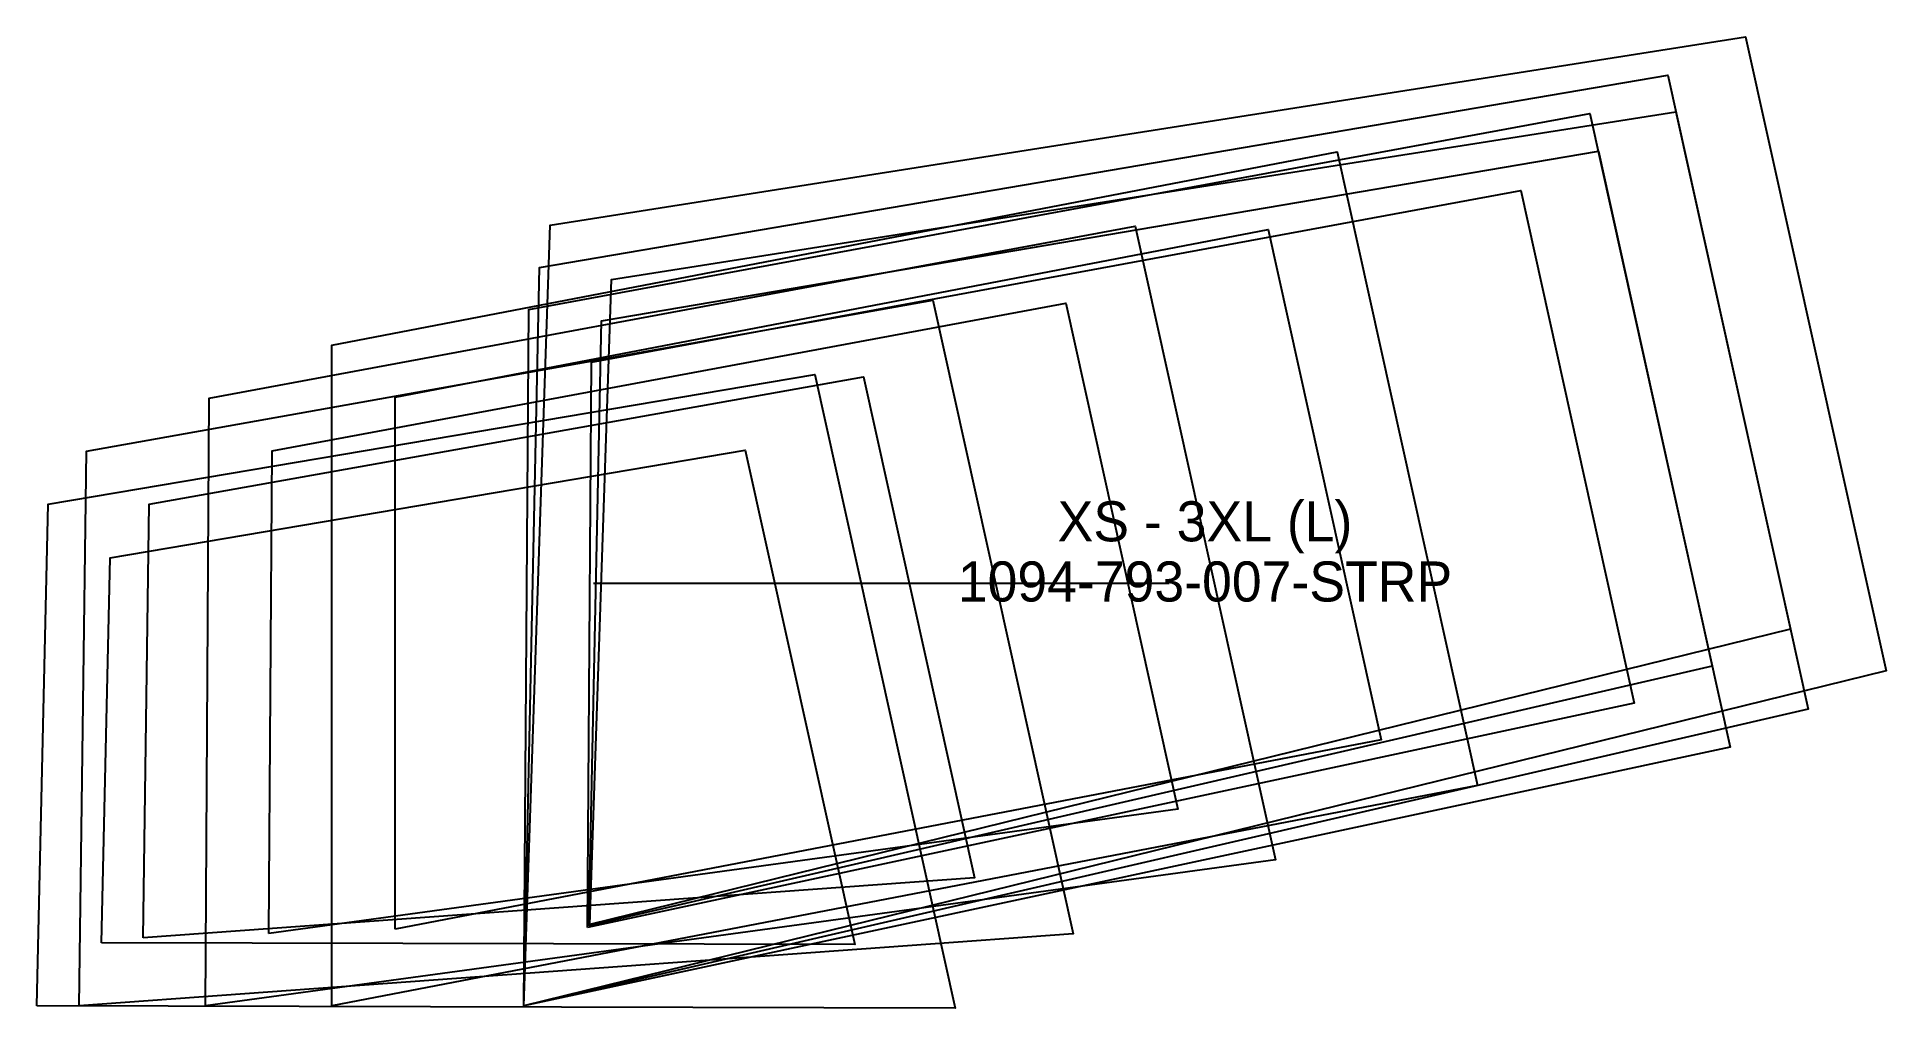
# Model space of a CAD drawing. Header units: inches. Extents: x 0 to 11, y 0 to 5.8.
import ezdxf
from ezdxf.enums import TextEntityAlignment as Align

# ---------------------------------------------------------------- set-up
doc = ezdxf.new("R2010")
doc.units = ezdxf.units.IN

msp = doc.modelspace()

# ---------------------------------------------------------------- linework, layer by layer
at = {"layer": 'T001L001'}
for points in [[(2.89, 0.013), (3.045, 4.645), (10.141, 5.762), (10.974, 2.001), (2.89, 0.013)], [(2.89, 0.013), (2.982, 4.395), (9.679, 5.535), (10.512, 1.774), (2.89, 0.013)], [(2.89, 0.013), (2.919, 4.145), (9.217, 5.308), (10.05, 1.547), (2.89, 0.013)], [(2.89, 0.013), (2.919, 4.145), (9.217, 5.308), (10.05, 1.547), (2.89, 0.013)], [(3.281, 0.495), (3.41, 4.323), (9.727, 5.318), (10.407, 2.248), (3.281, 0.495)], [(1.75, 0.013), (1.75, 3.934), (7.717, 5.08), (8.55, 1.32), (1.75, 0.013)], [(1.75, 0.013), (1.75, 3.934), (7.717, 5.08), (8.55, 1.32), (1.75, 0.013)], [(3.275, 0.487), (3.351, 4.077), (9.267, 5.084), (9.943, 2.028), (3.275, 0.487)], [(3.268, 0.478), (3.292, 3.832), (8.806, 4.851), (9.48, 1.808), (3.268, 0.478)], [(3.268, 0.478), (3.292, 3.832), (8.806, 4.851), (9.48, 1.808), (3.268, 0.478)], [(1, 0.013), (1.022, 3.619), (6.517, 4.64), (7.35, 0.88), (1, 0.013)], [(1, 0.013), (1.022, 3.619), (6.517, 4.64), (7.35, 0.88), (1, 0.013)], [(1, 0.013), (1.022, 3.619), (6.517, 4.64), (7.35, 0.88), (1, 0.013)], [(2.125, 0.467), (2.125, 3.624), (7.307, 4.62), (7.977, 1.591), (2.125, 0.467)], [(2.125, 0.467), (2.125, 3.624), (7.307, 4.62), (7.977, 1.591), (2.125, 0.467)], [(0.25, 0.013), (0.294, 3.305), (5.317, 4.2), (6.15, 0.44), (0.25, 0.013)], [(0.25, 0.013), (0.294, 3.305), (5.317, 4.2), (6.15, 0.44), (0.25, 0.013)], [(0.25, 0.013), (0.294, 3.305), (5.317, 4.2), (6.15, 0.44), (0.25, 0.013)], [(1.377, 0.443), (1.395, 3.307), (6.106, 4.183), (6.771, 1.179), (1.377, 0.443)], [(1.377, 0.443), (1.395, 3.307), (6.106, 4.183), (6.771, 1.179), (1.377, 0.443)], [(1.377, 0.443), (1.395, 3.307), (6.106, 4.183), (6.771, 1.179), (1.377, 0.443)], [(0, 0.013), (0.066, 2.99), (4.617, 3.76), (5.45, 0), (0, 0.013)], [(0, 0.013), (0.066, 2.99), (4.617, 3.76), (5.45, 0), (0, 0.013)], [(0, 0.013), (0.066, 2.99), (4.617, 3.76), (5.45, 0), (0, 0.013)], [(0.63, 0.416), (0.665, 2.99), (4.905, 3.746), (5.564, 0.773), (0.63, 0.416)], [(0.63, 0.416), (0.665, 2.99), (4.905, 3.746), (5.564, 0.773), (0.63, 0.416)], [(0.63, 0.416), (0.665, 2.99), (4.905, 3.746), (5.564, 0.773), (0.63, 0.416)], [(0.383, 0.387), (0.434, 2.672), (4.204, 3.31), (4.854, 0.376), (0.383, 0.387)], [(0.383, 0.387), (0.434, 2.672), (4.204, 3.31), (4.854, 0.376), (0.383, 0.387)], [(0.383, 0.387), (0.434, 2.672), (4.204, 3.31), (4.854, 0.376), (0.383, 0.387)], [(6.719, 2.52), (3.303, 2.52)]]:
    msp.add_lwpolyline(points, dxfattribs=at)

# ---------------------------------------------------------------- texts
at = {"layer": 'ABC'}
for s, p in [('XS - 3XL (L)', (6.932, 2.888)), ('1094-793-007-STRP', (6.932, 2.531))]:
    msp.add_text(s, height=0.2378, dxfattribs=at).set_placement(p, align=Align.MIDDLE_CENTER)

doc.saveas('drawing.dxf')
